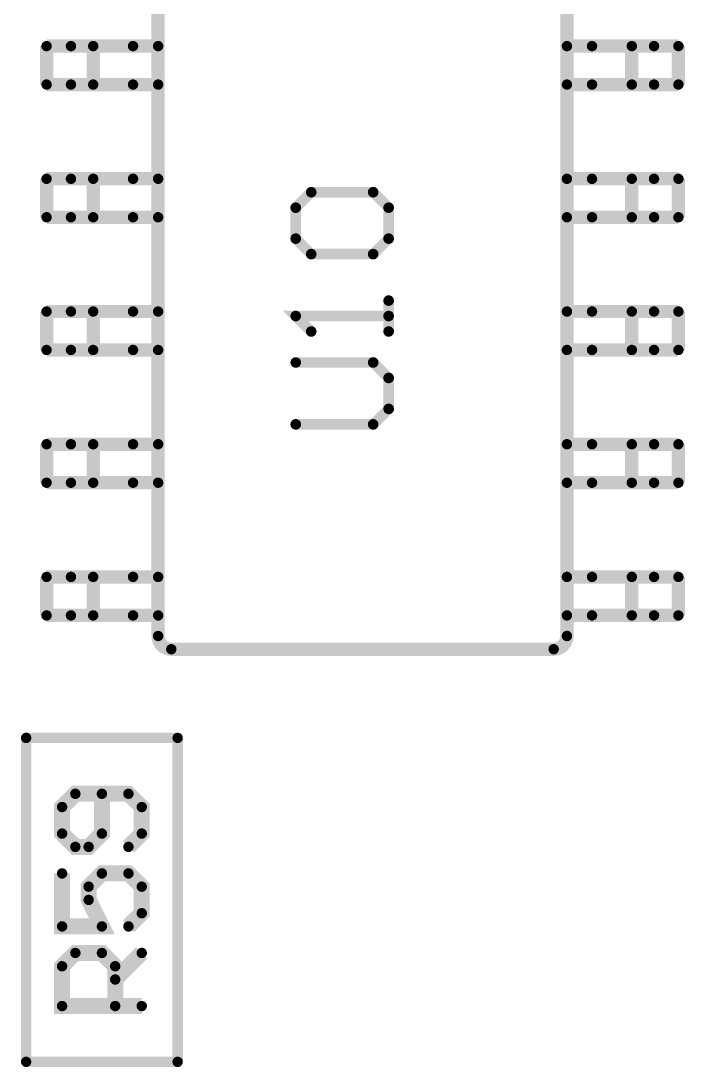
# Model space of a CAD drawing. Extents: x -4.2 to 14.8, y -3.5 to 8.8.
# Drawn here: x 0.0062795 to 0.0065297, y 0.003097 to 0.0034912 of the extents above; entities that cross this region are included whole.
import ezdxf

# ---------------------------------------------------------------- set-up
doc = ezdxf.new("R2010")
doc.units = 0
doc.layers.add('2D_LINE_00', color=1, linetype='CONTINUOUS')

# ---------------------------------------------------------------- blocks, each defined once
blk = doc.blocks.new('SMOOTH_0$000003937')
at = {"const_width": 0.00000197}
blk.add_lwpolyline([(-0.00000097, 0, 1), (0.00000097, 0, 1)], format="xyb", close=True, dxfattribs=at)
blk = doc.blocks.new('DRAWING_961')
at = {"layer": '2D_LINE_00', "const_width": 0.00000394}
blk.add_lwpolyline([(0, 0), (0.00005706, 0)], dxfattribs=at)
at = {"layer": '2D_LINE_00'}
for p in [(0, 0), (0.00005706, 0)]:
    blk.add_blockref('SMOOTH_0$000003937', p, dxfattribs=at)
blk = doc.blocks.new('DRAWING_962')
at = {"layer": '2D_LINE_00', "const_width": 0.00000394}
blk.add_lwpolyline([(0, 0), (0.00005706, 0)], dxfattribs=at)
at = {"layer": '2D_LINE_00'}
for p in [(0, 0), (0.00005706, 0)]:
    blk.add_blockref('SMOOTH_0$000003937', p, dxfattribs=at)
blk = doc.blocks.new('DRAWING_963')
at = {"layer": '2D_LINE_00', "const_width": 0.00000394}
blk.add_lwpolyline([(0, 0), (0, 0.00012205)], dxfattribs=at)
at = {"layer": '2D_LINE_00'}
for p in [(0, 0.00012205), (0, 0)]:
    blk.add_blockref('SMOOTH_0$000003937', p, dxfattribs=at)
blk = doc.blocks.new('DRAWING_964')
at = {"layer": '2D_LINE_00', "const_width": 0.00000394}
blk.add_lwpolyline([(0, 0), (0, 0.00012205)], dxfattribs=at)
at = {"layer": '2D_LINE_00'}
for p in [(0, 0.00012205), (0, 0)]:
    blk.add_blockref('SMOOTH_0$000003937', p, dxfattribs=at)
blk = doc.blocks.new('DRAWING_1316')
at = {"layer": '2D_LINE_00', "const_width": 0.00000601}
blk.add_lwpolyline([(0, 0), (-0.00003, 0), (-0.00003, 0.00001499), (-0.00002501, 0.00002), (-0.00001501, 0.00002), (-0.00001, 0.00001499), (-0.00001, 0)], dxfattribs=at)
at = {"layer": '2D_LINE_00'}
for p in [(-0.00002501, 0.00002), (-0.00001501, 0.00002), (-0.00003, 0.00001499), (-0.00001, 0.00001499), (-0.00003, 0), (-0.00001, 0), (0, 0)]:
    blk.add_blockref('SMOOTH_0$000003937', p, dxfattribs=at)
blk = doc.blocks.new('DRAWING_1317')
at = {"layer": '2D_LINE_00', "const_width": 0.00000601}
blk.add_lwpolyline([(0, 0), (0.00001, 0.00001)], dxfattribs=at)
at = {"layer": '2D_LINE_00'}
for p in [(0.00001, 0.00001), (0, 0)]:
    blk.add_blockref('SMOOTH_0$000003937', p, dxfattribs=at)
blk = doc.blocks.new('DRAWING_1318')
at = {"layer": '2D_LINE_00', "const_width": 0.00000601}
blk.add_lwpolyline([(0, 0), (0, -0.00001997), (0.00001499, -0.00001997), (0.00001, -0.00000997), (0.00001, -0.00000499), (0.00001499, 0), (0.00002499, 0), (0.00003, -0.00000499), (0.00003, -0.00001499), (0.00002499, -0.00001997)], dxfattribs=at)
at = {"layer": '2D_LINE_00'}
for p in [(0, 0), (0.00001499, 0), (0.00002499, 0), (0.00001, -0.00000499), (0.00003, -0.00000499), (0.00001, -0.00000997), (0.00003, -0.00001499), (0, -0.00001997), (0.00001499, -0.00001997), (0.00002499, -0.00001997)]:
    blk.add_blockref('SMOOTH_0$000003937', p, dxfattribs=at)
blk = doc.blocks.new('DRAWING_1319')
at = {"layer": '2D_LINE_00', "const_width": 0.00000601}
blk.add_lwpolyline([(0, 0), (0.00000501, 0.00000501), (0.00000501, 0.00001501), (0, 0.00002), (-0.00002, 0.00002), (-0.00002499, 0.00001501), (-0.00002499, 0.00000501), (-0.00002, 0), (-0.00001499, 0), (-0.00001, 0.00000501), (-0.00001, 0.00002)], dxfattribs=at)
at = {"layer": '2D_LINE_00'}
for p in [(-0.00002, 0.00002), (-0.00001, 0.00002), (0, 0.00002), (-0.00002499, 0.00001501), (0.00000501, 0.00001501), (-0.00002499, 0.00000501), (-0.00001, 0.00000501), (0.00000501, 0.00000501), (-0.00002, 0), (-0.00001499, 0), (0, 0)]:
    blk.add_blockref('SMOOTH_0$000003937', p, dxfattribs=at)
blk = doc.blocks.new('DRAWING_1434')
at = {"layer": '2D_LINE_00', "const_width": 0.00000501}
blk.add_lwpolyline([(0, 0, 0.41166), (0.00000496, -0.00000499)], format="xyb", dxfattribs=at)
at = {"layer": '2D_LINE_00'}
for p in [(0, 0), (0.00000496, -0.00000499)]:
    blk.add_blockref('SMOOTH_0$000003937', p, dxfattribs=at)
blk = doc.blocks.new('DRAWING_1438')
at = {"layer": '2D_LINE_00', "const_width": 0.00000501}
blk.add_lwpolyline([(0, 0, 0.41166), (0.00000499, 0.00000499)], format="xyb", dxfattribs=at)
at = {"layer": '2D_LINE_00'}
for p in [(0.00000499, 0.00000499), (0, 0)]:
    blk.add_blockref('SMOOTH_0$000003937', p, dxfattribs=at)
blk = doc.blocks.new('DRAWING_1642')
at = {"layer": '2D_LINE_00', "const_width": 0.00000501}
blk.add_lwpolyline([(0, 0), (0, 0.00033003)], dxfattribs=at)
at = {"layer": '2D_LINE_00'}
for p in [(0, 0.00033003), (0, 0)]:
    blk.add_blockref('SMOOTH_0$000003937', p, dxfattribs=at)
blk = doc.blocks.new('DRAWING_1643')
at = {"layer": '2D_LINE_00', "const_width": 0.00000501}
blk.add_lwpolyline([(0, 0), (0, 0.00033003)], dxfattribs=at)
at = {"layer": '2D_LINE_00'}
for p in [(0, 0.00033003), (0, 0)]:
    blk.add_blockref('SMOOTH_0$000003937', p, dxfattribs=at)
blk = doc.blocks.new('DRAWING_1645')
at = {"layer": '2D_LINE_00', "const_width": 0.00000501}
blk.add_lwpolyline([(0, 0), (0.00014404, 0)], dxfattribs=at)
at = {"layer": '2D_LINE_00'}
for p in [(0, 0), (0.00014404, 0)]:
    blk.add_blockref('SMOOTH_0$000003937', p, dxfattribs=at)
blk = doc.blocks.new('DRAWING_1646')
at = {"layer": '2D_LINE_00', "const_width": 0.00000501}
blk.add_lwpolyline([(0, 0), (0, 0.00001451)], dxfattribs=at)
at = {"layer": '2D_LINE_00'}
for p in [(0, 0.00001451), (0, 0)]:
    blk.add_blockref('SMOOTH_0$000003937', p, dxfattribs=at)
blk = doc.blocks.new('DRAWING_1647')
at = {"layer": '2D_LINE_00', "const_width": 0.00000501}
blk.add_lwpolyline([(0, 0), (0, 0.00001451)], dxfattribs=at)
at = {"layer": '2D_LINE_00'}
for p in [(0, 0.00001451), (0, 0)]:
    blk.add_blockref('SMOOTH_0$000003937', p, dxfattribs=at)
blk = doc.blocks.new('DRAWING_1648')
at = {"layer": '2D_LINE_00', "const_width": 0.00000501}
blk.add_lwpolyline([(0, 0), (0, 0.00001451)], dxfattribs=at)
at = {"layer": '2D_LINE_00'}
for p in [(0, 0.00001451), (0, 0)]:
    blk.add_blockref('SMOOTH_0$000003937', p, dxfattribs=at)
blk = doc.blocks.new('DRAWING_1649')
at = {"layer": '2D_LINE_00', "const_width": 0.00000501}
blk.add_lwpolyline([(0, 0), (0.00000919, 0)], dxfattribs=at)
at = {"layer": '2D_LINE_00'}
for p in [(0, 0), (0.00000919, 0)]:
    blk.add_blockref('SMOOTH_0$000003937', p, dxfattribs=at)
blk = doc.blocks.new('DRAWING_1650')
at = {"layer": '2D_LINE_00', "const_width": 0.00000501}
blk.add_lwpolyline([(0, 0), (0.00000837, 0)], dxfattribs=at)
at = {"layer": '2D_LINE_00'}
for p in [(0, 0), (0.00000837, 0)]:
    blk.add_blockref('SMOOTH_0$000003937', p, dxfattribs=at)
blk = doc.blocks.new('DRAWING_1651')
at = {"layer": '2D_LINE_00', "const_width": 0.00000501}
blk.add_lwpolyline([(0, 0), (0.00001501, 0)], dxfattribs=at)
at = {"layer": '2D_LINE_00'}
for p in [(0, 0), (0.00001501, 0)]:
    blk.add_blockref('SMOOTH_0$000003937', p, dxfattribs=at)
blk = doc.blocks.new('DRAWING_1652')
at = {"layer": '2D_LINE_00', "const_width": 0.00000501}
blk.add_lwpolyline([(0, 0), (0.00001501, 0)], dxfattribs=at)
at = {"layer": '2D_LINE_00'}
for p in [(0, 0), (0.00001501, 0)]:
    blk.add_blockref('SMOOTH_0$000003937', p, dxfattribs=at)
blk = doc.blocks.new('DRAWING_1653')
at = {"layer": '2D_LINE_00', "const_width": 0.00000501}
blk.add_lwpolyline([(0, 0), (0.00000945, 0)], dxfattribs=at)
at = {"layer": '2D_LINE_00'}
for p in [(0, 0), (0.00000945, 0)]:
    blk.add_blockref('SMOOTH_0$000003937', p, dxfattribs=at)
blk = doc.blocks.new('DRAWING_1654')
at = {"layer": '2D_LINE_00', "const_width": 0.00000501}
blk.add_lwpolyline([(0, 0), (0.00000919, 0)], dxfattribs=at)
at = {"layer": '2D_LINE_00'}
for p in [(0, 0), (0.00000919, 0)]:
    blk.add_blockref('SMOOTH_0$000003937', p, dxfattribs=at)
blk = doc.blocks.new('DRAWING_1655')
at = {"layer": '2D_LINE_00', "const_width": 0.00000501}
blk.add_lwpolyline([(0, 0), (0.00000837, 0)], dxfattribs=at)
at = {"layer": '2D_LINE_00'}
for p in [(0, 0), (0.00000837, 0)]:
    blk.add_blockref('SMOOTH_0$000003937', p, dxfattribs=at)
blk = doc.blocks.new('DRAWING_1656')
at = {"layer": '2D_LINE_00', "const_width": 0.00000501}
blk.add_lwpolyline([(0, 0), (0.00000945, 0)], dxfattribs=at)
at = {"layer": '2D_LINE_00'}
for p in [(0, 0), (0.00000945, 0)]:
    blk.add_blockref('SMOOTH_0$000003937', p, dxfattribs=at)
blk = doc.blocks.new('DRAWING_1657')
at = {"layer": '2D_LINE_00', "const_width": 0.00000501}
blk.add_lwpolyline([(0, 0), (0, 0.00001451)], dxfattribs=at)
at = {"layer": '2D_LINE_00'}
for p in [(0, 0.00001451), (0, 0)]:
    blk.add_blockref('SMOOTH_0$000003937', p, dxfattribs=at)
blk = doc.blocks.new('DRAWING_1658')
at = {"layer": '2D_LINE_00', "const_width": 0.00000501}
blk.add_lwpolyline([(0, 0), (0, 0.00001451)], dxfattribs=at)
at = {"layer": '2D_LINE_00'}
for p in [(0, 0.00001451), (0, 0)]:
    blk.add_blockref('SMOOTH_0$000003937', p, dxfattribs=at)
blk = doc.blocks.new('DRAWING_1659')
at = {"layer": '2D_LINE_00', "const_width": 0.00000501}
blk.add_lwpolyline([(0, 0), (0, 0.00001451)], dxfattribs=at)
at = {"layer": '2D_LINE_00'}
for p in [(0, 0.00001451), (0, 0)]:
    blk.add_blockref('SMOOTH_0$000003937', p, dxfattribs=at)
blk = doc.blocks.new('DRAWING_1660')
at = {"layer": '2D_LINE_00', "const_width": 0.00000501}
blk.add_lwpolyline([(0, 0), (0.00000919, 0)], dxfattribs=at)
at = {"layer": '2D_LINE_00'}
for p in [(0, 0), (0.00000919, 0)]:
    blk.add_blockref('SMOOTH_0$000003937', p, dxfattribs=at)
blk = doc.blocks.new('DRAWING_1661')
at = {"layer": '2D_LINE_00', "const_width": 0.00000501}
blk.add_lwpolyline([(0, 0), (0.00000837, 0)], dxfattribs=at)
at = {"layer": '2D_LINE_00'}
for p in [(0, 0), (0.00000837, 0)]:
    blk.add_blockref('SMOOTH_0$000003937', p, dxfattribs=at)
blk = doc.blocks.new('DRAWING_1662')
at = {"layer": '2D_LINE_00', "const_width": 0.00000501}
blk.add_lwpolyline([(0, 0), (0.00001501, 0)], dxfattribs=at)
at = {"layer": '2D_LINE_00'}
for p in [(0, 0), (0.00001501, 0)]:
    blk.add_blockref('SMOOTH_0$000003937', p, dxfattribs=at)
blk = doc.blocks.new('DRAWING_1663')
at = {"layer": '2D_LINE_00', "const_width": 0.00000501}
blk.add_lwpolyline([(0, 0), (0.00001501, 0)], dxfattribs=at)
at = {"layer": '2D_LINE_00'}
for p in [(0, 0), (0.00001501, 0)]:
    blk.add_blockref('SMOOTH_0$000003937', p, dxfattribs=at)
blk = doc.blocks.new('DRAWING_1664')
at = {"layer": '2D_LINE_00', "const_width": 0.00000501}
blk.add_lwpolyline([(0, 0), (0.00000945, 0)], dxfattribs=at)
at = {"layer": '2D_LINE_00'}
for p in [(0, 0), (0.00000945, 0)]:
    blk.add_blockref('SMOOTH_0$000003937', p, dxfattribs=at)
blk = doc.blocks.new('DRAWING_1665')
at = {"layer": '2D_LINE_00', "const_width": 0.00000501}
blk.add_lwpolyline([(0, 0), (0.00000919, 0)], dxfattribs=at)
at = {"layer": '2D_LINE_00'}
for p in [(0, 0), (0.00000919, 0)]:
    blk.add_blockref('SMOOTH_0$000003937', p, dxfattribs=at)
blk = doc.blocks.new('DRAWING_1666')
at = {"layer": '2D_LINE_00', "const_width": 0.00000501}
blk.add_lwpolyline([(0, 0), (0.00000837, 0)], dxfattribs=at)
at = {"layer": '2D_LINE_00'}
for p in [(0, 0), (0.00000837, 0)]:
    blk.add_blockref('SMOOTH_0$000003937', p, dxfattribs=at)
blk = doc.blocks.new('DRAWING_1667')
at = {"layer": '2D_LINE_00', "const_width": 0.00000501}
blk.add_lwpolyline([(0, 0), (0.00000945, 0)], dxfattribs=at)
at = {"layer": '2D_LINE_00'}
for p in [(0, 0), (0.00000945, 0)]:
    blk.add_blockref('SMOOTH_0$000003937', p, dxfattribs=at)
blk = doc.blocks.new('DRAWING_1668')
at = {"layer": '2D_LINE_00', "const_width": 0.00000501}
blk.add_lwpolyline([(0, 0), (0, 0.00001449)], dxfattribs=at)
at = {"layer": '2D_LINE_00'}
for p in [(0, 0.00001449), (0, 0)]:
    blk.add_blockref('SMOOTH_0$000003937', p, dxfattribs=at)
blk = doc.blocks.new('DRAWING_1669')
at = {"layer": '2D_LINE_00', "const_width": 0.00000501}
blk.add_lwpolyline([(0, 0), (0, 0.00001449)], dxfattribs=at)
at = {"layer": '2D_LINE_00'}
for p in [(0, 0.00001449), (0, 0)]:
    blk.add_blockref('SMOOTH_0$000003937', p, dxfattribs=at)
blk = doc.blocks.new('DRAWING_1670')
at = {"layer": '2D_LINE_00', "const_width": 0.00000501}
blk.add_lwpolyline([(0, 0), (0, 0.00001449)], dxfattribs=at)
at = {"layer": '2D_LINE_00'}
for p in [(0, 0.00001449), (0, 0)]:
    blk.add_blockref('SMOOTH_0$000003937', p, dxfattribs=at)
blk = doc.blocks.new('DRAWING_1671')
at = {"layer": '2D_LINE_00', "const_width": 0.00000501}
blk.add_lwpolyline([(0, 0), (0.00000919, 0)], dxfattribs=at)
at = {"layer": '2D_LINE_00'}
for p in [(0, 0), (0.00000919, 0)]:
    blk.add_blockref('SMOOTH_0$000003937', p, dxfattribs=at)
blk = doc.blocks.new('DRAWING_1672')
at = {"layer": '2D_LINE_00', "const_width": 0.00000501}
blk.add_lwpolyline([(0, 0), (0.00000837, 0)], dxfattribs=at)
at = {"layer": '2D_LINE_00'}
for p in [(0, 0), (0.00000837, 0)]:
    blk.add_blockref('SMOOTH_0$000003937', p, dxfattribs=at)
blk = doc.blocks.new('DRAWING_1673')
at = {"layer": '2D_LINE_00', "const_width": 0.00000501}
blk.add_lwpolyline([(0, 0), (0.00001501, 0)], dxfattribs=at)
at = {"layer": '2D_LINE_00'}
for p in [(0, 0), (0.00001501, 0)]:
    blk.add_blockref('SMOOTH_0$000003937', p, dxfattribs=at)
blk = doc.blocks.new('DRAWING_1674')
at = {"layer": '2D_LINE_00', "const_width": 0.00000501}
blk.add_lwpolyline([(0, 0), (0.00001501, 0)], dxfattribs=at)
at = {"layer": '2D_LINE_00'}
for p in [(0, 0), (0.00001501, 0)]:
    blk.add_blockref('SMOOTH_0$000003937', p, dxfattribs=at)
blk = doc.blocks.new('DRAWING_1675')
at = {"layer": '2D_LINE_00', "const_width": 0.00000501}
blk.add_lwpolyline([(0, 0), (0.00000945, 0)], dxfattribs=at)
at = {"layer": '2D_LINE_00'}
for p in [(0, 0), (0.00000945, 0)]:
    blk.add_blockref('SMOOTH_0$000003937', p, dxfattribs=at)
blk = doc.blocks.new('DRAWING_1676')
at = {"layer": '2D_LINE_00', "const_width": 0.00000501}
blk.add_lwpolyline([(0, 0), (0.00000919, 0)], dxfattribs=at)
at = {"layer": '2D_LINE_00'}
for p in [(0, 0), (0.00000919, 0)]:
    blk.add_blockref('SMOOTH_0$000003937', p, dxfattribs=at)
blk = doc.blocks.new('DRAWING_1677')
at = {"layer": '2D_LINE_00', "const_width": 0.00000501}
blk.add_lwpolyline([(0, 0), (0.00000837, 0)], dxfattribs=at)
at = {"layer": '2D_LINE_00'}
for p in [(0, 0), (0.00000837, 0)]:
    blk.add_blockref('SMOOTH_0$000003937', p, dxfattribs=at)
blk = doc.blocks.new('DRAWING_1678')
at = {"layer": '2D_LINE_00', "const_width": 0.00000501}
blk.add_lwpolyline([(0, 0), (0.00000945, 0)], dxfattribs=at)
at = {"layer": '2D_LINE_00'}
for p in [(0, 0), (0.00000945, 0)]:
    blk.add_blockref('SMOOTH_0$000003937', p, dxfattribs=at)
blk = doc.blocks.new('DRAWING_1679')
at = {"layer": '2D_LINE_00', "const_width": 0.00000501}
blk.add_lwpolyline([(0, 0), (0, 0.00001449)], dxfattribs=at)
at = {"layer": '2D_LINE_00'}
for p in [(0, 0.00001449), (0, 0)]:
    blk.add_blockref('SMOOTH_0$000003937', p, dxfattribs=at)
blk = doc.blocks.new('DRAWING_1680')
at = {"layer": '2D_LINE_00', "const_width": 0.00000501}
blk.add_lwpolyline([(0, 0), (0, 0.00001449)], dxfattribs=at)
at = {"layer": '2D_LINE_00'}
for p in [(0, 0.00001449), (0, 0)]:
    blk.add_blockref('SMOOTH_0$000003937', p, dxfattribs=at)
blk = doc.blocks.new('DRAWING_1681')
at = {"layer": '2D_LINE_00', "const_width": 0.00000501}
blk.add_lwpolyline([(0, 0), (0, 0.00001449)], dxfattribs=at)
at = {"layer": '2D_LINE_00'}
for p in [(0, 0.00001449), (0, 0)]:
    blk.add_blockref('SMOOTH_0$000003937', p, dxfattribs=at)
blk = doc.blocks.new('DRAWING_1682')
at = {"layer": '2D_LINE_00', "const_width": 0.00000501}
blk.add_lwpolyline([(0, 0), (0.00000919, 0)], dxfattribs=at)
at = {"layer": '2D_LINE_00'}
for p in [(0, 0), (0.00000919, 0)]:
    blk.add_blockref('SMOOTH_0$000003937', p, dxfattribs=at)
blk = doc.blocks.new('DRAWING_1683')
at = {"layer": '2D_LINE_00', "const_width": 0.00000501}
blk.add_lwpolyline([(0, 0), (0.00000837, 0)], dxfattribs=at)
at = {"layer": '2D_LINE_00'}
for p in [(0, 0), (0.00000837, 0)]:
    blk.add_blockref('SMOOTH_0$000003937', p, dxfattribs=at)
blk = doc.blocks.new('DRAWING_1684')
at = {"layer": '2D_LINE_00', "const_width": 0.00000501}
blk.add_lwpolyline([(0, 0), (0.00001501, 0)], dxfattribs=at)
at = {"layer": '2D_LINE_00'}
for p in [(0, 0), (0.00001501, 0)]:
    blk.add_blockref('SMOOTH_0$000003937', p, dxfattribs=at)
blk = doc.blocks.new('DRAWING_1685')
at = {"layer": '2D_LINE_00', "const_width": 0.00000501}
blk.add_lwpolyline([(0, 0), (0.00001501, 0)], dxfattribs=at)
at = {"layer": '2D_LINE_00'}
for p in [(0, 0), (0.00001501, 0)]:
    blk.add_blockref('SMOOTH_0$000003937', p, dxfattribs=at)
blk = doc.blocks.new('DRAWING_1686')
at = {"layer": '2D_LINE_00', "const_width": 0.00000501}
blk.add_lwpolyline([(0, 0), (0.00000945, 0)], dxfattribs=at)
at = {"layer": '2D_LINE_00'}
for p in [(0, 0), (0.00000945, 0)]:
    blk.add_blockref('SMOOTH_0$000003937', p, dxfattribs=at)
blk = doc.blocks.new('DRAWING_1687')
at = {"layer": '2D_LINE_00', "const_width": 0.00000501}
blk.add_lwpolyline([(0, 0), (0.00000919, 0)], dxfattribs=at)
at = {"layer": '2D_LINE_00'}
for p in [(0, 0), (0.00000919, 0)]:
    blk.add_blockref('SMOOTH_0$000003937', p, dxfattribs=at)
blk = doc.blocks.new('DRAWING_1688')
at = {"layer": '2D_LINE_00', "const_width": 0.00000501}
blk.add_lwpolyline([(0, 0), (0.00000837, 0)], dxfattribs=at)
at = {"layer": '2D_LINE_00'}
for p in [(0, 0), (0.00000837, 0)]:
    blk.add_blockref('SMOOTH_0$000003937', p, dxfattribs=at)
blk = doc.blocks.new('DRAWING_1689')
at = {"layer": '2D_LINE_00', "const_width": 0.00000501}
blk.add_lwpolyline([(0, 0), (0.00000945, 0)], dxfattribs=at)
at = {"layer": '2D_LINE_00'}
for p in [(0, 0), (0.00000945, 0)]:
    blk.add_blockref('SMOOTH_0$000003937', p, dxfattribs=at)
blk = doc.blocks.new('DRAWING_1690')
at = {"layer": '2D_LINE_00', "const_width": 0.00000501}
blk.add_lwpolyline([(0, 0), (0, 0.00001449)], dxfattribs=at)
at = {"layer": '2D_LINE_00'}
for p in [(0, 0.00001449), (0, 0)]:
    blk.add_blockref('SMOOTH_0$000003937', p, dxfattribs=at)
blk = doc.blocks.new('DRAWING_1691')
at = {"layer": '2D_LINE_00', "const_width": 0.00000501}
blk.add_lwpolyline([(0, 0), (0, 0.00001449)], dxfattribs=at)
at = {"layer": '2D_LINE_00'}
for p in [(0, 0.00001449), (0, 0)]:
    blk.add_blockref('SMOOTH_0$000003937', p, dxfattribs=at)
blk = doc.blocks.new('DRAWING_1692')
at = {"layer": '2D_LINE_00', "const_width": 0.00000501}
blk.add_lwpolyline([(0, 0), (0, 0.00001449)], dxfattribs=at)
at = {"layer": '2D_LINE_00'}
for p in [(0, 0.00001449), (0, 0)]:
    blk.add_blockref('SMOOTH_0$000003937', p, dxfattribs=at)
blk = doc.blocks.new('DRAWING_1693')
at = {"layer": '2D_LINE_00', "const_width": 0.00000501}
blk.add_lwpolyline([(0, 0), (0.00000919, 0)], dxfattribs=at)
at = {"layer": '2D_LINE_00'}
for p in [(0, 0), (0.00000919, 0)]:
    blk.add_blockref('SMOOTH_0$000003937', p, dxfattribs=at)
blk = doc.blocks.new('DRAWING_1694')
at = {"layer": '2D_LINE_00', "const_width": 0.00000501}
blk.add_lwpolyline([(0, 0), (0.00000837, 0)], dxfattribs=at)
at = {"layer": '2D_LINE_00'}
for p in [(0, 0), (0.00000837, 0)]:
    blk.add_blockref('SMOOTH_0$000003937', p, dxfattribs=at)
blk = doc.blocks.new('DRAWING_1695')
at = {"layer": '2D_LINE_00', "const_width": 0.00000501}
blk.add_lwpolyline([(0, 0), (0.00001501, 0)], dxfattribs=at)
at = {"layer": '2D_LINE_00'}
for p in [(0, 0), (0.00001501, 0)]:
    blk.add_blockref('SMOOTH_0$000003937', p, dxfattribs=at)
blk = doc.blocks.new('DRAWING_1696')
at = {"layer": '2D_LINE_00', "const_width": 0.00000501}
blk.add_lwpolyline([(0, 0), (0.00001501, 0)], dxfattribs=at)
at = {"layer": '2D_LINE_00'}
for p in [(0, 0), (0.00001501, 0)]:
    blk.add_blockref('SMOOTH_0$000003937', p, dxfattribs=at)
blk = doc.blocks.new('DRAWING_1697')
at = {"layer": '2D_LINE_00', "const_width": 0.00000501}
blk.add_lwpolyline([(0, 0), (0.00000945, 0)], dxfattribs=at)
at = {"layer": '2D_LINE_00'}
for p in [(0, 0), (0.00000945, 0)]:
    blk.add_blockref('SMOOTH_0$000003937', p, dxfattribs=at)
blk = doc.blocks.new('DRAWING_1698')
at = {"layer": '2D_LINE_00', "const_width": 0.00000501}
blk.add_lwpolyline([(0, 0), (0.00000919, 0)], dxfattribs=at)
at = {"layer": '2D_LINE_00'}
for p in [(0, 0), (0.00000919, 0)]:
    blk.add_blockref('SMOOTH_0$000003937', p, dxfattribs=at)
blk = doc.blocks.new('DRAWING_1699')
at = {"layer": '2D_LINE_00', "const_width": 0.00000501}
blk.add_lwpolyline([(0, 0), (0.00000837, 0)], dxfattribs=at)
at = {"layer": '2D_LINE_00'}
for p in [(0, 0), (0.00000837, 0)]:
    blk.add_blockref('SMOOTH_0$000003937', p, dxfattribs=at)
blk = doc.blocks.new('DRAWING_1700')
at = {"layer": '2D_LINE_00', "const_width": 0.00000501}
blk.add_lwpolyline([(0, 0), (0.00000945, 0)], dxfattribs=at)
at = {"layer": '2D_LINE_00'}
for p in [(0, 0), (0.00000945, 0)]:
    blk.add_blockref('SMOOTH_0$000003937', p, dxfattribs=at)
blk = doc.blocks.new('DRAWING_1723')
at = {"layer": '2D_LINE_00', "const_width": 0.00000501}
blk.add_lwpolyline([(0, 0), (0, 0.00001451)], dxfattribs=at)
at = {"layer": '2D_LINE_00'}
for p in [(0, 0.00001451), (0, 0)]:
    blk.add_blockref('SMOOTH_0$000003937', p, dxfattribs=at)
blk = doc.blocks.new('DRAWING_1724')
at = {"layer": '2D_LINE_00', "const_width": 0.00000501}
blk.add_lwpolyline([(0, 0), (0, 0.00001451)], dxfattribs=at)
at = {"layer": '2D_LINE_00'}
for p in [(0, 0.00001451), (0, 0)]:
    blk.add_blockref('SMOOTH_0$000003937', p, dxfattribs=at)
blk = doc.blocks.new('DRAWING_1725')
at = {"layer": '2D_LINE_00', "const_width": 0.00000501}
blk.add_lwpolyline([(0, 0), (0, 0.00001451)], dxfattribs=at)
at = {"layer": '2D_LINE_00'}
for p in [(0, 0.00001451), (0, 0)]:
    blk.add_blockref('SMOOTH_0$000003937', p, dxfattribs=at)
blk = doc.blocks.new('DRAWING_1726')
at = {"layer": '2D_LINE_00', "const_width": 0.00000501}
blk.add_lwpolyline([(0, 0), (0.00000919, 0)], dxfattribs=at)
at = {"layer": '2D_LINE_00'}
for p in [(0, 0), (0.00000919, 0)]:
    blk.add_blockref('SMOOTH_0$000003937', p, dxfattribs=at)
blk = doc.blocks.new('DRAWING_1727')
at = {"layer": '2D_LINE_00', "const_width": 0.00000501}
blk.add_lwpolyline([(0, 0), (0.00000837, 0)], dxfattribs=at)
at = {"layer": '2D_LINE_00'}
for p in [(0, 0), (0.00000837, 0)]:
    blk.add_blockref('SMOOTH_0$000003937', p, dxfattribs=at)
blk = doc.blocks.new('DRAWING_1728')
at = {"layer": '2D_LINE_00', "const_width": 0.00000501}
blk.add_lwpolyline([(0, 0), (0.00001499, 0)], dxfattribs=at)
at = {"layer": '2D_LINE_00'}
for p in [(0, 0), (0.00001499, 0)]:
    blk.add_blockref('SMOOTH_0$000003937', p, dxfattribs=at)
blk = doc.blocks.new('DRAWING_1729')
at = {"layer": '2D_LINE_00', "const_width": 0.00000501}
blk.add_lwpolyline([(0, 0), (0.00001499, 0)], dxfattribs=at)
at = {"layer": '2D_LINE_00'}
for p in [(0, 0), (0.00001499, 0)]:
    blk.add_blockref('SMOOTH_0$000003937', p, dxfattribs=at)
blk = doc.blocks.new('DRAWING_1730')
at = {"layer": '2D_LINE_00', "const_width": 0.00000501}
blk.add_lwpolyline([(0, 0), (0.00000945, 0)], dxfattribs=at)
at = {"layer": '2D_LINE_00'}
for p in [(0, 0), (0.00000945, 0)]:
    blk.add_blockref('SMOOTH_0$000003937', p, dxfattribs=at)
blk = doc.blocks.new('DRAWING_1731')
at = {"layer": '2D_LINE_00', "const_width": 0.00000501}
blk.add_lwpolyline([(0, 0), (0.00000919, 0)], dxfattribs=at)
at = {"layer": '2D_LINE_00'}
for p in [(0, 0), (0.00000919, 0)]:
    blk.add_blockref('SMOOTH_0$000003937', p, dxfattribs=at)
blk = doc.blocks.new('DRAWING_1732')
at = {"layer": '2D_LINE_00', "const_width": 0.00000501}
blk.add_lwpolyline([(0, 0), (0.00000837, 0)], dxfattribs=at)
at = {"layer": '2D_LINE_00'}
for p in [(0, 0), (0.00000837, 0)]:
    blk.add_blockref('SMOOTH_0$000003937', p, dxfattribs=at)
blk = doc.blocks.new('DRAWING_1733')
at = {"layer": '2D_LINE_00', "const_width": 0.00000501}
blk.add_lwpolyline([(0, 0), (0.00000945, 0)], dxfattribs=at)
at = {"layer": '2D_LINE_00'}
for p in [(0, 0), (0.00000945, 0)]:
    blk.add_blockref('SMOOTH_0$000003937', p, dxfattribs=at)
blk = doc.blocks.new('DRAWING_1734')
at = {"layer": '2D_LINE_00', "const_width": 0.00000501}
blk.add_lwpolyline([(0, 0), (0, 0.00001451)], dxfattribs=at)
at = {"layer": '2D_LINE_00'}
for p in [(0, 0.00001451), (0, 0)]:
    blk.add_blockref('SMOOTH_0$000003937', p, dxfattribs=at)
blk = doc.blocks.new('DRAWING_1735')
at = {"layer": '2D_LINE_00', "const_width": 0.00000501}
blk.add_lwpolyline([(0, 0), (0, 0.00001451)], dxfattribs=at)
at = {"layer": '2D_LINE_00'}
for p in [(0, 0.00001451), (0, 0)]:
    blk.add_blockref('SMOOTH_0$000003937', p, dxfattribs=at)
blk = doc.blocks.new('DRAWING_1736')
at = {"layer": '2D_LINE_00', "const_width": 0.00000501}
blk.add_lwpolyline([(0, 0), (0, 0.00001451)], dxfattribs=at)
at = {"layer": '2D_LINE_00'}
for p in [(0, 0.00001451), (0, 0)]:
    blk.add_blockref('SMOOTH_0$000003937', p, dxfattribs=at)
blk = doc.blocks.new('DRAWING_1737')
at = {"layer": '2D_LINE_00', "const_width": 0.00000501}
blk.add_lwpolyline([(0, 0), (0.00000919, 0)], dxfattribs=at)
at = {"layer": '2D_LINE_00'}
for p in [(0, 0), (0.00000919, 0)]:
    blk.add_blockref('SMOOTH_0$000003937', p, dxfattribs=at)
blk = doc.blocks.new('DRAWING_1738')
at = {"layer": '2D_LINE_00', "const_width": 0.00000501}
blk.add_lwpolyline([(0, 0), (0.00000837, 0)], dxfattribs=at)
at = {"layer": '2D_LINE_00'}
for p in [(0, 0), (0.00000837, 0)]:
    blk.add_blockref('SMOOTH_0$000003937', p, dxfattribs=at)
blk = doc.blocks.new('DRAWING_1739')
at = {"layer": '2D_LINE_00', "const_width": 0.00000501}
blk.add_lwpolyline([(0, 0), (0.00001499, 0)], dxfattribs=at)
at = {"layer": '2D_LINE_00'}
for p in [(0, 0), (0.00001499, 0)]:
    blk.add_blockref('SMOOTH_0$000003937', p, dxfattribs=at)
blk = doc.blocks.new('DRAWING_1740')
at = {"layer": '2D_LINE_00', "const_width": 0.00000501}
blk.add_lwpolyline([(0, 0), (0.00001499, 0)], dxfattribs=at)
at = {"layer": '2D_LINE_00'}
for p in [(0, 0), (0.00001499, 0)]:
    blk.add_blockref('SMOOTH_0$000003937', p, dxfattribs=at)
blk = doc.blocks.new('DRAWING_1741')
at = {"layer": '2D_LINE_00', "const_width": 0.00000501}
blk.add_lwpolyline([(0, 0), (0.00000945, 0)], dxfattribs=at)
at = {"layer": '2D_LINE_00'}
for p in [(0, 0), (0.00000945, 0)]:
    blk.add_blockref('SMOOTH_0$000003937', p, dxfattribs=at)
blk = doc.blocks.new('DRAWING_1742')
at = {"layer": '2D_LINE_00', "const_width": 0.00000501}
blk.add_lwpolyline([(0, 0), (0.00000919, 0)], dxfattribs=at)
at = {"layer": '2D_LINE_00'}
for p in [(0, 0), (0.00000919, 0)]:
    blk.add_blockref('SMOOTH_0$000003937', p, dxfattribs=at)
blk = doc.blocks.new('DRAWING_1743')
at = {"layer": '2D_LINE_00', "const_width": 0.00000501}
blk.add_lwpolyline([(0, 0), (0.00000837, 0)], dxfattribs=at)
at = {"layer": '2D_LINE_00'}
for p in [(0, 0), (0.00000837, 0)]:
    blk.add_blockref('SMOOTH_0$000003937', p, dxfattribs=at)
blk = doc.blocks.new('DRAWING_1744')
at = {"layer": '2D_LINE_00', "const_width": 0.00000501}
blk.add_lwpolyline([(0, 0), (0.00000945, 0)], dxfattribs=at)
at = {"layer": '2D_LINE_00'}
for p in [(0, 0), (0.00000945, 0)]:
    blk.add_blockref('SMOOTH_0$000003937', p, dxfattribs=at)
blk = doc.blocks.new('DRAWING_1745')
at = {"layer": '2D_LINE_00', "const_width": 0.00000501}
blk.add_lwpolyline([(0, 0), (0, 0.00001449)], dxfattribs=at)
at = {"layer": '2D_LINE_00'}
for p in [(0, 0.00001449), (0, 0)]:
    blk.add_blockref('SMOOTH_0$000003937', p, dxfattribs=at)
blk = doc.blocks.new('DRAWING_1746')
at = {"layer": '2D_LINE_00', "const_width": 0.00000501}
blk.add_lwpolyline([(0, 0), (0, 0.00001449)], dxfattribs=at)
at = {"layer": '2D_LINE_00'}
for p in [(0, 0.00001449), (0, 0)]:
    blk.add_blockref('SMOOTH_0$000003937', p, dxfattribs=at)
blk = doc.blocks.new('DRAWING_1747')
at = {"layer": '2D_LINE_00', "const_width": 0.00000501}
blk.add_lwpolyline([(0, 0), (0, 0.00001449)], dxfattribs=at)
at = {"layer": '2D_LINE_00'}
for p in [(0, 0.00001449), (0, 0)]:
    blk.add_blockref('SMOOTH_0$000003937', p, dxfattribs=at)
blk = doc.blocks.new('DRAWING_1748')
at = {"layer": '2D_LINE_00', "const_width": 0.00000501}
blk.add_lwpolyline([(0, 0), (0.00000919, 0)], dxfattribs=at)
at = {"layer": '2D_LINE_00'}
for p in [(0, 0), (0.00000919, 0)]:
    blk.add_blockref('SMOOTH_0$000003937', p, dxfattribs=at)
blk = doc.blocks.new('DRAWING_1749')
at = {"layer": '2D_LINE_00', "const_width": 0.00000501}
blk.add_lwpolyline([(0, 0), (0.00000837, 0)], dxfattribs=at)
at = {"layer": '2D_LINE_00'}
for p in [(0, 0), (0.00000837, 0)]:
    blk.add_blockref('SMOOTH_0$000003937', p, dxfattribs=at)
blk = doc.blocks.new('DRAWING_1750')
at = {"layer": '2D_LINE_00', "const_width": 0.00000501}
blk.add_lwpolyline([(0, 0), (0.00001499, 0)], dxfattribs=at)
at = {"layer": '2D_LINE_00'}
for p in [(0, 0), (0.00001499, 0)]:
    blk.add_blockref('SMOOTH_0$000003937', p, dxfattribs=at)
blk = doc.blocks.new('DRAWING_1751')
at = {"layer": '2D_LINE_00', "const_width": 0.00000501}
blk.add_lwpolyline([(0, 0), (0.00001499, 0)], dxfattribs=at)
at = {"layer": '2D_LINE_00'}
for p in [(0, 0), (0.00001499, 0)]:
    blk.add_blockref('SMOOTH_0$000003937', p, dxfattribs=at)
blk = doc.blocks.new('DRAWING_1752')
at = {"layer": '2D_LINE_00', "const_width": 0.00000501}
blk.add_lwpolyline([(0, 0), (0.00000945, 0)], dxfattribs=at)
at = {"layer": '2D_LINE_00'}
for p in [(0, 0), (0.00000945, 0)]:
    blk.add_blockref('SMOOTH_0$000003937', p, dxfattribs=at)
blk = doc.blocks.new('DRAWING_1753')
at = {"layer": '2D_LINE_00', "const_width": 0.00000501}
blk.add_lwpolyline([(0, 0), (0.00000919, 0)], dxfattribs=at)
at = {"layer": '2D_LINE_00'}
for p in [(0, 0), (0.00000919, 0)]:
    blk.add_blockref('SMOOTH_0$000003937', p, dxfattribs=at)
blk = doc.blocks.new('DRAWING_1754')
at = {"layer": '2D_LINE_00', "const_width": 0.00000501}
blk.add_lwpolyline([(0, 0), (0.00000837, 0)], dxfattribs=at)
at = {"layer": '2D_LINE_00'}
for p in [(0, 0), (0.00000837, 0)]:
    blk.add_blockref('SMOOTH_0$000003937', p, dxfattribs=at)
blk = doc.blocks.new('DRAWING_1755')
at = {"layer": '2D_LINE_00', "const_width": 0.00000501}
blk.add_lwpolyline([(0, 0), (0.00000945, 0)], dxfattribs=at)
at = {"layer": '2D_LINE_00'}
for p in [(0, 0), (0.00000945, 0)]:
    blk.add_blockref('SMOOTH_0$000003937', p, dxfattribs=at)
blk = doc.blocks.new('DRAWING_1756')
at = {"layer": '2D_LINE_00', "const_width": 0.00000501}
blk.add_lwpolyline([(0, 0), (0, 0.00001449)], dxfattribs=at)
at = {"layer": '2D_LINE_00'}
for p in [(0, 0.00001449), (0, 0)]:
    blk.add_blockref('SMOOTH_0$000003937', p, dxfattribs=at)
blk = doc.blocks.new('DRAWING_1757')
at = {"layer": '2D_LINE_00', "const_width": 0.00000501}
blk.add_lwpolyline([(0, 0), (0, 0.00001449)], dxfattribs=at)
at = {"layer": '2D_LINE_00'}
for p in [(0, 0.00001449), (0, 0)]:
    blk.add_blockref('SMOOTH_0$000003937', p, dxfattribs=at)
blk = doc.blocks.new('DRAWING_1758')
at = {"layer": '2D_LINE_00', "const_width": 0.00000501}
blk.add_lwpolyline([(0, 0), (0, 0.00001449)], dxfattribs=at)
at = {"layer": '2D_LINE_00'}
for p in [(0, 0.00001449), (0, 0)]:
    blk.add_blockref('SMOOTH_0$000003937', p, dxfattribs=at)
blk = doc.blocks.new('DRAWING_1759')
at = {"layer": '2D_LINE_00', "const_width": 0.00000501}
blk.add_lwpolyline([(0, 0), (0.00000919, 0)], dxfattribs=at)
at = {"layer": '2D_LINE_00'}
for p in [(0, 0), (0.00000919, 0)]:
    blk.add_blockref('SMOOTH_0$000003937', p, dxfattribs=at)
blk = doc.blocks.new('DRAWING_1760')
at = {"layer": '2D_LINE_00', "const_width": 0.00000501}
blk.add_lwpolyline([(0, 0), (0.00000837, 0)], dxfattribs=at)
at = {"layer": '2D_LINE_00'}
for p in [(0, 0), (0.00000837, 0)]:
    blk.add_blockref('SMOOTH_0$000003937', p, dxfattribs=at)
blk = doc.blocks.new('DRAWING_1761')
at = {"layer": '2D_LINE_00', "const_width": 0.00000501}
blk.add_lwpolyline([(0, 0), (0.00001499, 0)], dxfattribs=at)
at = {"layer": '2D_LINE_00'}
for p in [(0, 0), (0.00001499, 0)]:
    blk.add_blockref('SMOOTH_0$000003937', p, dxfattribs=at)
blk = doc.blocks.new('DRAWING_1762')
at = {"layer": '2D_LINE_00', "const_width": 0.00000501}
blk.add_lwpolyline([(0, 0), (0.00001499, 0)], dxfattribs=at)
at = {"layer": '2D_LINE_00'}
for p in [(0, 0), (0.00001499, 0)]:
    blk.add_blockref('SMOOTH_0$000003937', p, dxfattribs=at)
blk = doc.blocks.new('DRAWING_1763')
at = {"layer": '2D_LINE_00', "const_width": 0.00000501}
blk.add_lwpolyline([(0, 0), (0.00000945, 0)], dxfattribs=at)
at = {"layer": '2D_LINE_00'}
for p in [(0, 0), (0.00000945, 0)]:
    blk.add_blockref('SMOOTH_0$000003937', p, dxfattribs=at)
blk = doc.blocks.new('DRAWING_1764')
at = {"layer": '2D_LINE_00', "const_width": 0.00000501}
blk.add_lwpolyline([(0, 0), (0.00000919, 0)], dxfattribs=at)
at = {"layer": '2D_LINE_00'}
for p in [(0, 0), (0.00000919, 0)]:
    blk.add_blockref('SMOOTH_0$000003937', p, dxfattribs=at)
blk = doc.blocks.new('DRAWING_1765')
at = {"layer": '2D_LINE_00', "const_width": 0.00000501}
blk.add_lwpolyline([(0, 0), (0.00000837, 0)], dxfattribs=at)
at = {"layer": '2D_LINE_00'}
for p in [(0, 0), (0.00000837, 0)]:
    blk.add_blockref('SMOOTH_0$000003937', p, dxfattribs=at)
blk = doc.blocks.new('DRAWING_1766')
at = {"layer": '2D_LINE_00', "const_width": 0.00000501}
blk.add_lwpolyline([(0, 0), (0.00000945, 0)], dxfattribs=at)
at = {"layer": '2D_LINE_00'}
for p in [(0, 0), (0.00000945, 0)]:
    blk.add_blockref('SMOOTH_0$000003937', p, dxfattribs=at)
blk = doc.blocks.new('DRAWING_1767')
at = {"layer": '2D_LINE_00', "const_width": 0.00000501}
blk.add_lwpolyline([(0, 0), (0, 0.00001449)], dxfattribs=at)
at = {"layer": '2D_LINE_00'}
for p in [(0, 0.00001449), (0, 0)]:
    blk.add_blockref('SMOOTH_0$000003937', p, dxfattribs=at)
blk = doc.blocks.new('DRAWING_1768')
at = {"layer": '2D_LINE_00', "const_width": 0.00000501}
blk.add_lwpolyline([(0, 0), (0, 0.00001449)], dxfattribs=at)
at = {"layer": '2D_LINE_00'}
for p in [(0, 0.00001449), (0, 0)]:
    blk.add_blockref('SMOOTH_0$000003937', p, dxfattribs=at)
blk = doc.blocks.new('DRAWING_1769')
at = {"layer": '2D_LINE_00', "const_width": 0.00000501}
blk.add_lwpolyline([(0, 0), (0, 0.00001449)], dxfattribs=at)
at = {"layer": '2D_LINE_00'}
for p in [(0, 0.00001449), (0, 0)]:
    blk.add_blockref('SMOOTH_0$000003937', p, dxfattribs=at)
blk = doc.blocks.new('DRAWING_1770')
at = {"layer": '2D_LINE_00', "const_width": 0.00000501}
blk.add_lwpolyline([(0, 0), (0.00000919, 0)], dxfattribs=at)
at = {"layer": '2D_LINE_00'}
for p in [(0, 0), (0.00000919, 0)]:
    blk.add_blockref('SMOOTH_0$000003937', p, dxfattribs=at)
blk = doc.blocks.new('DRAWING_1771')
at = {"layer": '2D_LINE_00', "const_width": 0.00000501}
blk.add_lwpolyline([(0, 0), (0.00000837, 0)], dxfattribs=at)
at = {"layer": '2D_LINE_00'}
for p in [(0, 0), (0.00000837, 0)]:
    blk.add_blockref('SMOOTH_0$000003937', p, dxfattribs=at)
blk = doc.blocks.new('DRAWING_1772')
at = {"layer": '2D_LINE_00', "const_width": 0.00000501}
blk.add_lwpolyline([(0, 0), (0.00001499, 0)], dxfattribs=at)
at = {"layer": '2D_LINE_00'}
for p in [(0, 0), (0.00001499, 0)]:
    blk.add_blockref('SMOOTH_0$000003937', p, dxfattribs=at)
blk = doc.blocks.new('DRAWING_1773')
at = {"layer": '2D_LINE_00', "const_width": 0.00000501}
blk.add_lwpolyline([(0, 0), (0.00001499, 0)], dxfattribs=at)
at = {"layer": '2D_LINE_00'}
for p in [(0, 0), (0.00001499, 0)]:
    blk.add_blockref('SMOOTH_0$000003937', p, dxfattribs=at)
blk = doc.blocks.new('DRAWING_1774')
at = {"layer": '2D_LINE_00', "const_width": 0.00000501}
blk.add_lwpolyline([(0, 0), (0.00000945, 0)], dxfattribs=at)
at = {"layer": '2D_LINE_00'}
for p in [(0, 0), (0.00000945, 0)]:
    blk.add_blockref('SMOOTH_0$000003937', p, dxfattribs=at)
blk = doc.blocks.new('DRAWING_1775')
at = {"layer": '2D_LINE_00', "const_width": 0.00000501}
blk.add_lwpolyline([(0, 0), (0.00000919, 0)], dxfattribs=at)
at = {"layer": '2D_LINE_00'}
for p in [(0, 0), (0.00000919, 0)]:
    blk.add_blockref('SMOOTH_0$000003937', p, dxfattribs=at)
blk = doc.blocks.new('DRAWING_1776')
at = {"layer": '2D_LINE_00', "const_width": 0.00000501}
blk.add_lwpolyline([(0, 0), (0.00000837, 0)], dxfattribs=at)
at = {"layer": '2D_LINE_00'}
for p in [(0, 0), (0.00000837, 0)]:
    blk.add_blockref('SMOOTH_0$000003937', p, dxfattribs=at)
blk = doc.blocks.new('DRAWING_1777')
at = {"layer": '2D_LINE_00', "const_width": 0.00000501}
blk.add_lwpolyline([(0, 0), (0.00000945, 0)], dxfattribs=at)
at = {"layer": '2D_LINE_00'}
for p in [(0, 0), (0.00000945, 0)]:
    blk.add_blockref('SMOOTH_0$000003937', p, dxfattribs=at)
blk = doc.blocks.new('SMOOTH_0$0000039895')
at = {"const_width": 0.00000199}
blk.add_lwpolyline([(-0.000001, 0, 1), (0.000001, 0, 1)], format="xyb", close=True, dxfattribs=at)
blk = doc.blocks.new('DRAWING_2888')
at = {"layer": '2D_LINE_00', "const_width": 0.00000399}
blk.add_lwpolyline([(0, 0), (0.00002916, 0), (0.00003499, 0.00000583), (0.00003499, 0.00001748), (0.00002916, 0.00002331), (0, 0.00002331)], dxfattribs=at)
at = {"layer": '2D_LINE_00'}
for p in [(0, 0.00002331), (0.00002916, 0.00002331), (0.00003499, 0.00001748), (0.00003499, 0.00000583), (0, 0), (0.00002916, 0)]:
    blk.add_blockref('SMOOTH_0$0000039895', p, dxfattribs=at)
blk = doc.blocks.new('DRAWING_2889')
at = {"layer": '2D_LINE_00', "const_width": 0.00000399}
blk.add_lwpolyline([(0, 0), (0, 0.00001165), (0, 0.00000583), (-0.00003499, 0.00000583), (-0.00002916, 0)], dxfattribs=at)
at = {"layer": '2D_LINE_00'}
for p in [(0, 0.00001165), (-0.00003499, 0.00000583), (0, 0.00000583), (-0.00002916, 0), (0, 0)]:
    blk.add_blockref('SMOOTH_0$0000039895', p, dxfattribs=at)
blk = doc.blocks.new('DRAWING_2890')
at = {"layer": '2D_LINE_00', "const_width": 0.00000399}
blk.add_lwpolyline([(0, 0), (-0.00000583, 0.00000583), (-0.00000583, 0.00001748), (0, 0.00002331), (0.00002333, 0.00002331), (0.00002916, 0.00001748), (0.00002916, 0.00000583), (0.00002333, 0), (0, 0)], dxfattribs=at)
at = {"layer": '2D_LINE_00'}
for p in [(0, 0.00002331), (0.00002333, 0.00002331), (-0.00000583, 0.00001748), (0.00002916, 0.00001748), (-0.00000583, 0.00000583), (0.00002916, 0.00000583), (0, 0), (0, 0), (0.00002333, 0)]:
    blk.add_blockref('SMOOTH_0$0000039895', p, dxfattribs=at)

msp = doc.modelspace()

# ---------------------------------------------------------------- block references
for name, p in [('DRAWING_1643', (0.00633118, 0.00325942)), ('DRAWING_1642', (0.00648517, 0.00325942)), ('DRAWING_1692', (0.00628916, 0.00346719)), ('DRAWING_1698', (0.00628916, 0.00348168)), ('DRAWING_1694', (0.00629835, 0.00348168)), ('DRAWING_1691', (0.00630672, 0.00346719)), ('DRAWING_1696', (0.00630672, 0.00348168)), ('DRAWING_1700', (0.00632173, 0.00348168)), ('DRAWING_1690', (0.00633118, 0.00346719)), ('DRAWING_1767', (0.00648517, 0.00346719)), ('DRAWING_1774', (0.00648517, 0.00348168)), ('DRAWING_1772', (0.00649462, 0.00348168)), ('DRAWING_1768', (0.00650961, 0.00346719)), ('DRAWING_1776', (0.00650961, 0.00348168)), ('DRAWING_1770', (0.00651798, 0.00348168)), ('DRAWING_1769', (0.00652717, 0.00346719)), ('DRAWING_1693', (0.00628916, 0.00346719)), ('DRAWING_1699', (0.00629835, 0.00346719)), ('DRAWING_1695', (0.00630672, 0.00346719)), ('DRAWING_1697', (0.00632173, 0.00346719)), ('DRAWING_1777', (0.00648517, 0.00346719)), ('DRAWING_1773', (0.00649462, 0.00346719)), ('DRAWING_1771', (0.00650961, 0.00346719)), ('DRAWING_1775', (0.00651798, 0.00346719)), ('DRAWING_1681', (0.00628916, 0.00341719)), ('DRAWING_1687', (0.00628916, 0.00343168)), ('DRAWING_1683', (0.00629835, 0.00343168)), ('DRAWING_1680', (0.00630672, 0.00341719)), ('DRAWING_1685', (0.00630672, 0.00343168)), ('DRAWING_1689', (0.00632173, 0.00343168)), ('DRAWING_1679', (0.00633118, 0.00341719)), ('DRAWING_1756', (0.00648517, 0.00341719)), ('DRAWING_1763', (0.00648517, 0.00343168)), ('DRAWING_1761', (0.00649462, 0.00343168)), ('DRAWING_1757', (0.00650961, 0.00341719)), ('DRAWING_1765', (0.00650961, 0.00343168)), ('DRAWING_1759', (0.00651798, 0.00343168)), ('DRAWING_1758', (0.00652717, 0.00341719)), ('DRAWING_2890', (0.00638885, 0.00340331)), ('DRAWING_1682', (0.00628916, 0.00341719)), ('DRAWING_1688', (0.00629835, 0.00341719)), ('DRAWING_1684', (0.00630672, 0.00341719)), ('DRAWING_1686', (0.00632173, 0.00341719)), ('DRAWING_1766', (0.00648517, 0.00341719)), ('DRAWING_1762', (0.00649462, 0.00341719)), ('DRAWING_1760', (0.00650961, 0.00341719)), ('DRAWING_1764', (0.00651798, 0.00341719)), ('DRAWING_2889', (0.00641801, 0.00337415)), ('DRAWING_1670', (0.00628916, 0.00336719)), ('DRAWING_1676', (0.00628916, 0.00338168)), ('DRAWING_1672', (0.00629835, 0.00338168)), ('DRAWING_1669', (0.00630672, 0.00336719)), ('DRAWING_1674', (0.00630672, 0.00338168)), ('DRAWING_1678', (0.00632173, 0.00338168)), ('DRAWING_1668', (0.00633118, 0.00336719)), ('DRAWING_1745', (0.00648517, 0.00336719)), ('DRAWING_1752', (0.00648517, 0.00338168)), ('DRAWING_1750', (0.00649462, 0.00338168)), ('DRAWING_1746', (0.00650961, 0.00336719)), ('DRAWING_1754', (0.00650961, 0.00338168)), ('DRAWING_1748', (0.00651798, 0.00338168)), ('DRAWING_1747', (0.00652717, 0.00336719)), ('DRAWING_1671', (0.00628916, 0.00336719)), ('DRAWING_1677', (0.00629835, 0.00336719)), ('DRAWING_1673', (0.00630672, 0.00336719)), ('DRAWING_1675', (0.00632173, 0.00336719)), ('DRAWING_1755', (0.00648517, 0.00336719)), ('DRAWING_1751', (0.00649462, 0.00336719)), ('DRAWING_1749', (0.00650961, 0.00336719)), ('DRAWING_1753', (0.00651798, 0.00336719)), ('DRAWING_2888', (0.00638302, 0.00333916)), ('DRAWING_1659', (0.00628916, 0.00331717)), ('DRAWING_1665', (0.00628916, 0.00333168)), ('DRAWING_1661', (0.00629835, 0.00333168)), ('DRAWING_1658', (0.00630672, 0.00331717)), ('DRAWING_1663', (0.00630672, 0.00333168)), ('DRAWING_1667', (0.00632173, 0.00333168)), ('DRAWING_1657', (0.00633118, 0.00331717)), ('DRAWING_1734', (0.00648517, 0.00331717)), ('DRAWING_1741', (0.00648517, 0.00333168)), ('DRAWING_1739', (0.00649462, 0.00333168)), ('DRAWING_1735', (0.00650961, 0.00331717)), ('DRAWING_1743', (0.00650961, 0.00333168)), ('DRAWING_1737', (0.00651798, 0.00333168)), ('DRAWING_1736', (0.00652717, 0.00331717)), ('DRAWING_1660', (0.00628916, 0.00331717)), ('DRAWING_1666', (0.00629835, 0.00331717)), ('DRAWING_1662', (0.00630672, 0.00331717)), ('DRAWING_1664', (0.00632173, 0.00331717)), ('DRAWING_1744', (0.00648517, 0.00331717)), ('DRAWING_1740', (0.00649462, 0.00331717)), ('DRAWING_1738', (0.00650961, 0.00331717)), ('DRAWING_1742', (0.00651798, 0.00331717)), ('DRAWING_1648', (0.00628916, 0.00326717)), ('DRAWING_1654', (0.00628916, 0.00328168)), ('DRAWING_1650', (0.00629835, 0.00328168)), ('DRAWING_1647', (0.00630672, 0.00326717)), ('DRAWING_1652', (0.00630672, 0.00328168)), ('DRAWING_1656', (0.00632173, 0.00328168)), ('DRAWING_1646', (0.00633118, 0.00326717)), ('DRAWING_1723', (0.00648517, 0.00326717)), ('DRAWING_1730', (0.00648517, 0.00328168)), ('DRAWING_1728', (0.00649462, 0.00328168)), ('DRAWING_1724', (0.00650961, 0.00326717)), ('DRAWING_1732', (0.00650961, 0.00328168)), ('DRAWING_1726', (0.00651798, 0.00328168)), ('DRAWING_1725', (0.00652717, 0.00326717)), ('DRAWING_1649', (0.00628916, 0.00326717)), ('DRAWING_1655', (0.00629835, 0.00326717)), ('DRAWING_1651', (0.00630672, 0.00326717)), ('DRAWING_1653', (0.00632173, 0.00326717)), ('DRAWING_1733', (0.00648517, 0.00326717)), ('DRAWING_1729', (0.00649462, 0.00326717)), ('DRAWING_1727', (0.00650961, 0.00326717)), ('DRAWING_1731', (0.00651798, 0.00326717)), ('DRAWING_1434', (0.00633118, 0.00325942)), ('DRAWING_1438', (0.00648018, 0.00325444)), ('DRAWING_1645', (0.00633614, 0.00325444)), ('DRAWING_962', (0.00628147, 0.00322102)), ('DRAWING_963', (0.00628147, 0.00309898)), ('DRAWING_964', (0.00633853, 0.00309898)), ('DRAWING_1319', (0.00632, 0.00317997)), ('DRAWING_1318', (0.00629501, 0.00316997)), ('DRAWING_1316', (0.00632501, 0.00312)), ('DRAWING_1317', (0.00631501, 0.00313)), ('DRAWING_961', (0.00628147, 0.00309898))]:
    msp.add_blockref(name, p)

doc.saveas('drawing.dxf')
